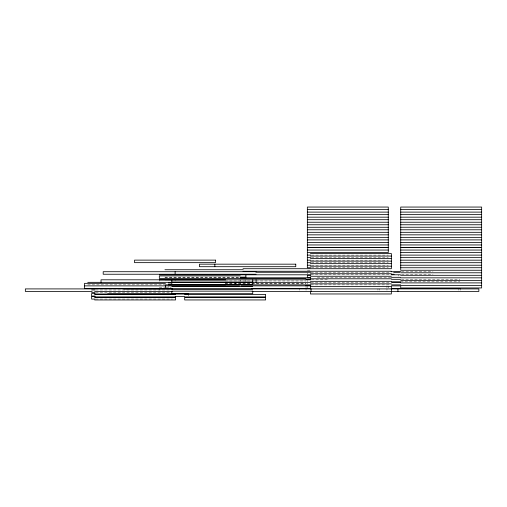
<?xml version="1.0" encoding="UTF-8"?>
<svg xmlns="http://www.w3.org/2000/svg" width="507" height="507" viewBox="0 0 507 507"><rect width="100%" height="100%" fill="white"/><g stroke="black" fill="none" stroke-linecap="round" stroke-linejoin="round"><path stroke-width="0.38" stroke-dasharray="2.54 1.9" d="M311.412 255.11L388.273 255.11M311.412 257.638L388.273 257.638M311.412 260.167L388.273 260.167M311.412 262.696L388.273 262.696M311.412 265.224L388.273 265.224M311.412 267.721L388.273 267.721M307.343 270.25L310.069 270.25M401.525 271.714L433.016 271.714M310.949 272.265L390.707 272.265M401.525 274.243L433.016 274.243M310.949 274.794L391.379 274.794M164.952 277.177L239.748 277.177M164.952 277.323L239.748 277.323M317.293 277.323L391.379 277.323M401.398 279.3L459.843 279.3M311.482 279.807L328.669 279.807M225.108 280.96L251.345 280.96M252.099 280.96L255.097 280.96M255.851 280.96L306.038 280.96M400.644 281.829L459.843 281.829M310.949 282.336L390.764 282.336M225.108 283.489L306.038 283.489M225.108 283.85L251.345 283.85M252.099 283.85L306.038 283.85M87.736 284.864L164.078 284.864M310.949 284.864L390.764 284.864M159.331 287.393L164.756 287.393M165.466 287.393L171.182 287.393M95.703 289.972L171.182 289.972M95.703 292.501L171.182 292.501M95.703 299.079L172.564 299.079M460.495 288.908L460.495 290.175M458.867 288.908L458.867 290.175M398.229 274.794L398.229 276.055M388.273 286.056L388.273 287.951M386.968 285.878L386.968 287.773M386.968 288.908L386.968 290.175M379.566 288.908L379.566 290.175M377.937 288.908L377.937 290.175M307.343 272.779L307.343 274.04M307.343 280.365L307.343 281.626M307.343 282.893L307.343 284.154M307.343 286.056L307.343 287.951M306.038 285.878L306.038 287.773M306.038 288.908L306.038 290.175M299.7 288.908L299.7 290.175M245.889 279.706L245.889 281.6M240.261 279.934L240.261 281.201M235.438 282.336L235.438 284.231M188.56 294.022L188.56 295.917M175.118 279.807L175.118 281.068M168.673 286.379L168.673 287.646M159.331 279.934L159.331 281.201M159.331 288.908L159.331 290.175"/><path stroke-width="0.76" d="M307.343 209.581L388.273 209.581M400.72 209.581L481.65 209.581M307.343 212.11L388.273 212.11M400.72 212.11L481.65 212.11M307.343 214.638L388.273 214.638M400.72 214.638L481.65 214.638M307.343 217.173L388.273 217.173M400.72 217.173L481.65 217.173M307.343 219.702L388.273 219.702M400.72 219.702L481.65 219.702M307.343 222.231L388.273 222.231M400.72 222.231L481.65 222.231M307.343 224.759L388.273 224.759M400.72 224.759L481.65 224.759M307.343 227.288L388.273 227.288M400.72 227.25L481.65 227.25M307.343 229.785L388.273 229.785M400.72 229.785L481.65 229.785M307.343 232.314L388.273 232.314M400.72 232.314L481.65 232.314M307.343 234.842L388.273 234.842M400.72 234.842L481.65 234.842M307.343 237.371L388.273 237.371M400.72 237.371L481.65 237.371M307.343 239.9L388.273 239.9M400.72 239.9L481.65 239.9M307.343 242.428L388.273 242.428M400.72 242.428L481.65 242.428M307.343 244.957L388.273 244.957M400.72 244.957L481.65 244.957M307.343 247.486L388.273 247.486M400.72 247.486L481.65 247.486M307.343 247.517L388.273 247.517M400.72 247.517L481.65 247.517M307.343 250.046L388.273 250.046M400.72 250.046L481.65 250.046M307.343 252.575L388.273 252.575L388.273 207.052L307.343 207.052L307.343 267.753L310.74 267.753M400.72 252.575L481.65 252.575M310.417 253.538L391.353 253.538L391.353 268.71L243.024 268.723M307.343 255.11L310.74 255.11M400.72 255.11L481.65 255.11M310.417 256.067L391.353 256.067M307.343 257.638L310.74 257.638M400.72 257.638L481.65 257.638M310.417 258.595L391.353 258.595M307.343 260.167L310.74 260.167M400.72 260.167L481.65 260.167M310.417 261.124L391.353 261.124M307.343 262.696L310.74 262.696M400.72 262.696L481.65 262.696M310.417 263.653L391.353 263.653M307.343 265.224L310.74 265.224M400.72 265.224L481.65 265.224M310.417 266.181L391.353 266.181M400.72 267.753L481.65 267.721M164.952 269.737L243.157 269.737M481.65 270.25L400.72 270.25L400.72 207.052L481.65 207.052L481.65 287.951L400.72 287.951L400.72 285.422L481.65 285.422M243.024 271.251L391.353 271.239M256.048 271.714L103.194 271.714L103.194 274.243L256.048 274.243M391.055 271.714L400.777 271.714M255.902 272.265L310.785 272.265M393.705 272.265L399.801 272.265M400.72 272.779L481.65 272.779M310.417 273.767L391.353 273.736M391.41 274.243L394.135 274.243M159.331 274.794L310.785 274.794M391.417 274.794L400.467 274.794M310.74 275.307L307.343 275.307L307.343 277.836L310.74 277.836M400.72 275.307L481.65 275.307M240.261 275.903L159.331 275.903L159.331 278.432L306.038 278.432M310.417 276.264L391.353 276.264M240.464 277.177L245.889 277.177M240.464 277.323L245.889 277.323L245.889 274.794M391.379 277.323L400.467 277.323M240.02 277.785L310.664 277.785M400.72 277.836L481.65 277.836M310.417 278.793L391.353 278.793M306.038 279.3L310.785 279.3M391.524 279.3L400.644 279.3M164.952 279.706L225.653 279.706M310.721 279.807L101.032 279.807L101.032 282.336M159.331 279.934L225.362 279.934M400.72 280.365L481.65 280.365M310.417 281.322L391.353 281.322M391.524 281.829L400.644 281.829M171.81 282.05L252.74 282.05M87.736 282.336L310.721 282.336M391.524 282.336L400.644 282.336M168.324 282.469L171.182 282.469M400.72 282.893L481.65 282.893M165.453 283.343L84.523 283.343L84.523 288.407L172.044 288.407M310.417 283.85L391.353 283.85M168.324 284.034L171.182 284.034M168.356 284.763L225.653 284.763M164.756 284.864L310.785 284.864M391.524 284.864L400.644 284.864M305.74 285.371L310.74 285.422M84.523 285.878L239.602 285.878M240.863 285.878L310.785 285.878M391.417 285.878L399.801 285.878M171.81 286.601L252.74 286.601M251.865 288.407L310.785 288.407M391.417 288.407L460.495 288.407M123.619 288.965L172.317 288.965M171.81 289.129L252.74 289.129M91.634 289.972L95.031 289.972M92.141 291.436L25.35 291.436L25.35 288.908L478.862 288.908L478.862 291.436L252.125 291.436M94.651 291.436L172.184 291.436M91.634 292.501L95.031 292.501M95.031 293.515L91.634 293.515L91.634 296.044L95.031 296.044M94.651 293.971L175.58 293.971M107.623 294.022L188.56 294.022M94.651 294.383L175.58 294.383M184.687 294.383L265.617 294.383L265.617 296.912L184.687 296.912M95.031 296.551L91.634 296.551L91.634 299.079L95.031 299.079M175.181 296.551L184.485 296.551M94.651 296.912L175.58 296.912M94.651 297.419L175.58 297.419L175.58 299.948L94.651 299.948M397.932 288.908L397.932 291.436M311.038 288.908L311.038 291.436M310.417 288.908L310.417 286.379L391.353 286.379L391.353 293.971L310.417 293.971L310.417 291.436M256.048 279.807L256.048 282.336M252.74 279.807L252.74 284.579L171.81 284.579L171.81 279.807M214.841 264.172L214.841 266.701M175.118 271.714L175.118 274.243M165.453 285.878L165.453 288.407M215.481 260.123L134.545 260.123L134.545 262.651L215.481 262.651L215.481 260.123M295.771 264.172L199.46 264.172L199.46 266.701L295.771 266.701L295.771 264.172M252.74 291.151L171.81 291.151L171.81 293.68L252.74 293.68L252.74 291.151M265.617 297.419L184.687 297.419L184.687 299.948L265.617 299.948L265.617 297.419"/></g></svg>
